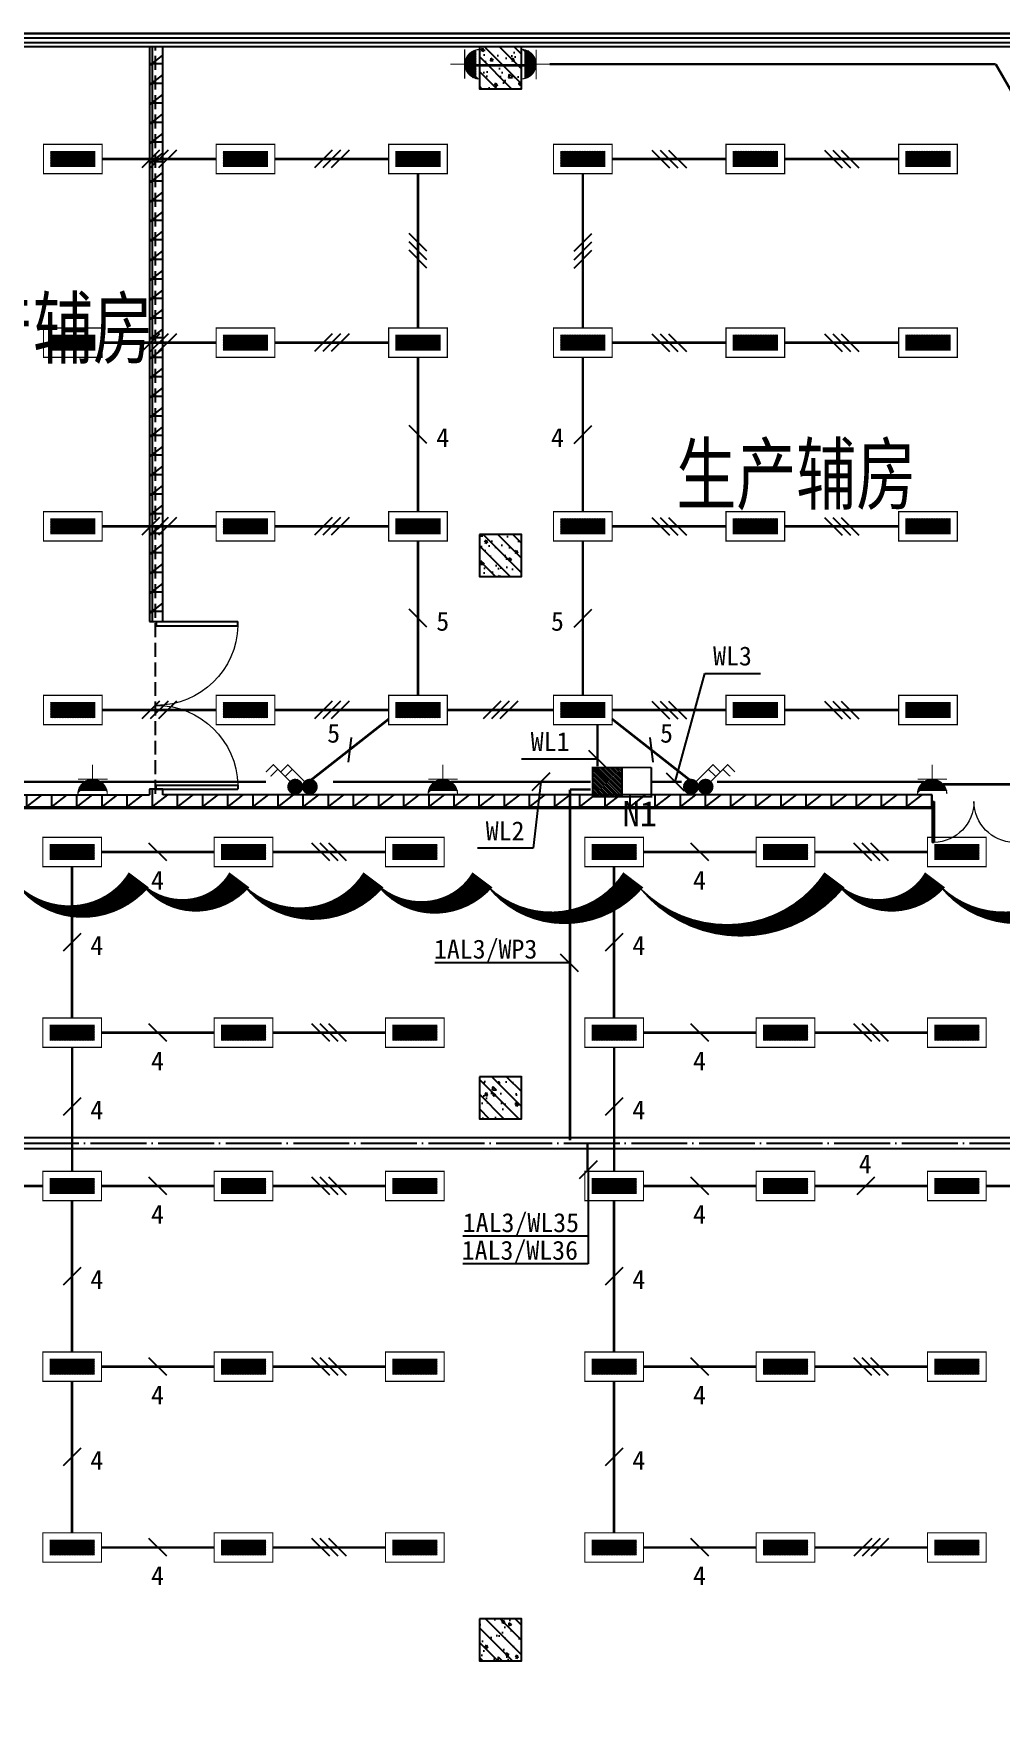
# Model space of a CAD drawing. Header units: millimetres. Extents: x -633009578 to 5705885, y -633235091 to 2571734.
# Drawn here: x 2816464 to 2833770, y 2166108 to 2196075 of the extents above; entities that cross this region are included whole.
import ezdxf

# ---------------------------------------------------------------- set-up
doc = ezdxf.new("R2010")
doc.units = ezdxf.units.MM
doc.header["$LTSCALE"] = 1000
doc.header["$MEASUREMENT"] = 0
doc.linetypes.add('$0$DASH', pattern=[0.35, 0.25, -0.1])
doc.linetypes.add('DOTE', pattern=[2.4200000000000004, 2, -0.2, 0.02, -0.2])
doc.layers.get('0').update_dxf_attribs({"color": 9})
for name, color, linetype in [('3T_WOOD', 21, 'Continuous'), ('A-COLUM(柱)', 255, 'Continuous'), ('A-DOOR(门）', 4, 'Continuous'), ('A-F-AREA(计算)', 5, 'Continuous'), ('A-HATH(填充)', 8, 'Continuous'), ('A-TEXT(房间)', 243, 'Continuous'), ('A-WALL(墙)', 255, 'Continuous'), ('A-WINDOW（窗）', 4, 'Continuous'), ('DIM_MODI', 6, 'Continuous'), ('电-强电平面-标注', 3, 'Continuous'), ('电-强电平面-线缆', 3, 'Continuous'), ('电-桥架', 4, 'Continuous'), ('设备-插座', 3, 'Continuous'), ('设备-照明', 3, 'Continuous'), ('设备-箱柜', 3, 'Continuous')]:
    doc.layers.add(name, color=color, linetype=linetype)
doc.styles.add('_TCH', font='simhei.ttf', dxfattribs={"width": 0.75, "bigfont": 'hztxt.shx'})
doc.styles.add('ELEC-DIM', font='simhei.ttf')
doc.styles.add('IDQSTYLE', font='simhei.ttf', dxfattribs={"width": 0.707, "bigfont": 'hztxt.shx'})
pattern_1 = [(0, (-1310557.920547368, -13.22285339003429), (0, 350), []), (37.875, (-1310157.920547368, -13.22285339003429), (-169.61527734408, 218.0766567528281), []), (90, (-1310157.920547368, -13.22285339003429), (-450, 2.755455298081545e-14), [])]

# ---------------------------------------------------------------- blocks, each defined once
blk = doc.blocks.new('$DorLib2D$00000002')
for p, q in [((-0.5, -5.684341886080802e-17), (-0.5000000000000007, 0.4875)), ((-0.4750000000000007, 0.4875), (-0.5000000000000007, 0.4875)), ((-0.475, -2.842170943040401e-17), (-0.4750000000000007, 0.4875)), ((0.475, -2.842170943040401e-17), (0.4750000000000007, 0.4875)), ((0.4750000000000007, 0.4875), (0.5000000000000007, 0.4875)), ((0.5, -5.684341886080802e-17), (0.5000000000000007, 0.4875)), ((-0.5, -5.684341886080802e-17), (-0.475, -2.842170943040401e-17)), ((0.5, -5.684341886080802e-17), (0.475, -2.842170943040401e-17))]:
    blk.add_line(p, q)
at = {"lineweight": 13}
for centre, start, end in [((-0.4875, -4.263256414560601e-17), 0, 88.53071641864632), ((0.4875, -4.263256414560601e-17), 91.4692835813537, 180)]:
    blk.add_arc(centre, 0.4875, start, end, dxfattribs=at)
blk = doc.blocks.new('$TCHSYS$WIN2D')
for p, q in [((-0.5, 0.5), (0.5, 0.5)), ((0.5, 0.1666666666666666), (-0.5, 0.1666666666666666)), ((0.5, -0.1666666666666667), (-0.5, -0.1666666666666667)), ((-0.4999999999999999, -0.5), (0.5, -0.5))]:
    blk.add_line(p, q)
blk = doc.blocks.new('_FZH')
h = blk.add_hatch()
h.set_pattern_fill('钢筋混凝土', color=256, scale=0.1, style=0)
h.set_pattern_definition([(45, (0, 0), (-0.1767766952966369, 0.1767766952966369), []), (50, (0, 0), (0.7172601826007535, -0.06275213498259512), [0.07500000000000001, -0.8250000000000001]), (355, (0, 0), (-0.138751333613, 0.7521921337000119), [0.06, -0.66]), (100.4514, (0.05977168000000001, -0.00522934), (0.5785093817140216, 0.6894395420609536), [0.06374019, -0.701142112]), (46.1842, (0, 0.2), (1.067241048625645, -0.1655190143290181), [0.1125, -1.2375]), (96.6356, (0.088936745, 0.186206693), (0.9346627055487033, 0.9741178709004418), [0.095610288, -1.051713]), (351.1842, (0, 0.2), (0.9346619451336272, 0.9741186009253247), [0.09000000000000001, -0.9900000000000001]), (21, (0.1, 0.15), (0.5969070521184617, -0.4026188906653388), [0.07500000000000001, -0.8250000000000001]), (326, (0.1, 0.15), (0.2433153319215824, 0.7251500450468529), [0.06, -0.66]), (71.4514, (0.149742233, 0.116448394), (0.84022262858149, 0.3225304967099524), [0.06374019, -0.701142112]), (37.50000000000001, (0, 0), (0.01215985531729062, 0.3328938538313115), [0, -0.652, 0, -0.67, 0, -0.6625000000000001]), (7.499999999999999, (0, 0), (0.2630695374421486, 0.3944117118823603), [0, -0.382, 0, -0.637, 0, -0.2525]), (-32.5, (-0.223, 0), (0.533822436172409, -0.02255487173437976), [0, -0.25, 0, -0.78, 0, -1.035]), (-42.5, (-0.323, 0), (0.5831861693423862, 0.1001049823323177), [0, -0.325, 0, -0.518, 0, -0.735])])
h.paths.add_polyline_path([(-0.5, -0.5), (0.5, -0.5), (0.5, 0.5), (-0.5, 0.5)])
blk.add_lwpolyline([(-0.5, -0.5), (0.5, -0.5), (0.5, 0.5), (-0.5, 0.5)], close=True)
blk = doc.blocks.new('9-29-1')
at = {"layer": 'A-HATH(填充)'}
h = blk.add_hatch(dxfattribs=at)
h.set_pattern_fill('空心砖', color=256, scale=100, style=0)
h.set_pattern_definition(pattern_1)
h.paths.add_polyline_path([(1162660.598288357, 1517857.113137866), (1162660.598288358, 1507577.113138024), (1162900.598288353, 1507577.113138024), (1162900.598288357, 1517857.113137866)])
h = blk.add_hatch(dxfattribs=at)
h.set_pattern_fill('空心砖', color=256, scale=100, style=0)
h.set_pattern_definition(pattern_1)
h.paths.add_polyline_path([(1159740.59828838, 1504397.113137829), (1159740.598288357, 1504237.113137866), (1162780.598288357, 1504237.113137866), (1162780.598288354, 1504397.113137831), (1162660.598288352, 1504477.113137756), (1159860.598288392, 1504477.113137757)])
h = blk.add_hatch(dxfattribs=at)
h.set_pattern_fill('空心砖', color=256, scale=100, style=0)
h.set_pattern_definition(pattern_1)
h.paths.add_polyline_path([(1162900.598288352, 1504477.113137871), (1162900.598288352, 1504577.113138024), (1162660.598288357, 1504577.113138024), (1162660.598288352, 1504477.113137756), (1162780.598288354, 1504397.113137831)])
h = blk.add_hatch(dxfattribs=at)
h.set_pattern_fill('空心砖', color=256, scale=100, style=0)
h.set_pattern_definition(pattern_1)
h.paths.add_polyline_path([(1162780.598288357, 1504237.113137866), (1176665.598289098, 1504237.113137871), (1176665.598289098, 1504477.113137855), (1162900.598288352, 1504477.113137871), (1162780.598288354, 1504397.113137831)])
at = {"color": 2, "linetype": '$0$DASH'}
blk.add_line((1162769.525918153, 1504495.005324724), (1162769.525918153, 1517850.825855023), dxfattribs=at)
at = {"layer": 'A-F-AREA(计算)'}
blk.add_lwpolyline([(1121700.598288358, 1518097.113137865), (1255980.598288358, 1518097.113137865), (1255980.598288358, 1382017.113137865), (1121700.598288358, 1382017.113137865)], close=True, dxfattribs=at)
at = {"layer": 'A-WALL(墙)'}
for p, q in [((1162660.598288357, 1517857.113137866), (1162660.598288358, 1507577.113138024)), ((1162900.598288357, 1517857.113137866), (1162660.598288357, 1517857.113137866)), ((1162900.598288353, 1507577.113138024), (1162900.598288357, 1517857.113137866)), ((1162660.598288358, 1507577.113138024), (1162900.598288353, 1507577.113138024)), ((1159860.598288392, 1504477.113137757), (1162660.598288352, 1504477.113137756)), ((1162900.598288352, 1504577.113138024), (1162660.598288357, 1504577.113138024)), ((1162660.598288357, 1504577.113138024), (1162660.598288352, 1504477.113137756)), ((1162900.598288352, 1504477.113137871), (1162900.598288352, 1504577.113138024)), ((1176665.598289098, 1504477.113137855), (1162900.598288352, 1504477.113137871)), ((1176665.598289098, 1504237.113137871), (1176665.598289098, 1504477.113137855)), ((1159740.598288357, 1504237.113137866), (1162780.598288357, 1504237.113137866)), ((1162780.598288357, 1504237.113137866), (1176665.598289098, 1504237.113137871))]:
    blk.add_line(p, q, dxfattribs=at)
at = {"layer": 'DIM_MODI'}
blk.add_lwpolyline([(1140869.169688425, 1502955.070589236, 0, 450, 0.5), (1144469.169688425, 1502955.070589236, 0, 450, 0.5), (1145969.169688425, 1502955.070589236, 0, 450, 0.5), (1150019.169688425, 1502955.070589236, 0, 450, 0.5), (1151519.169688425, 1502955.070589236, 0, 450, 0.5), (1153019.169688425, 1502955.070589236, 0, 450, 0.5), (1154519.169688425, 1502955.070589236, 0, 450, 0.5), (1156919.169688425, 1502955.070589236, 0, 450, 0.5), (1158419.169688425, 1502955.070589236, 0, 450, 0.5), (1160219.169688425, 1502955.070589236, 0, 450, 0.5), (1162469.169688425, 1502955.070589236, 0, 450, 0.5), (1164269.169688425, 1502955.070589236, 0, 450, 0.5), (1166669.169688425, 1502955.070589236, 0, 450, 0.5), (1168619.169688425, 1502955.070589236, 0, 450, 0.5), (1171319.169688425, 1502955.070589236, 0, 450, 0.5), (1174919.169688425, 1502955.070589236, 0, 450, 0.5), (1176719.169688425, 1502955.070589236, 0, 450, 0.5), (1179419.169688425, 1502955.070589236, 0, 450, 0.5)], format="xyseb", dxfattribs=at)
at = {"layer": 'A-COLUM(柱)', "xscale": 750, "yscale": 750, "zscale": 750, "rotation": 270}
for p in [(1168940.598288357, 1517482.113137866), (1168940.598288357, 1508757.113137866), (1168940.598288357, 1499057.113137866), (1168940.598288357, 1489357.113137866)]:
    blk.add_blockref('_FZH', p, dxfattribs=at)
at = {"layer": 'A-DOOR(门）'}
for p, xscale, yscale, zscale, rotation in [((1162780.598288357, 1506077.113137878), -3000, 3000, 3000, 270), ((1177415.598288689, 1504357.113137866), -1500, 1500, 1500, 180)]:
    blk.add_blockref('$DorLib2D$00000002', p, dxfattribs=dict(at, xscale=xscale, yscale=yscale, zscale=zscale, rotation=rotation))
at = {"layer": 'A-WINDOW（窗）', "extrusion": (0, 0, -1), "xscale": -50000.04198255204, "yscale": 240, "zscale": 50000.04198255204, "rotation": 180}
blk.add_blockref('$TCHSYS$WIN2D', (-1162840.577297822, 1517977.113137866), dxfattribs=at)
at = {"layer": 'A-TEXT(房间)', "style": '_TCH', "width": 0.75}
for p in [(1158428.374542537, 1512297.698147191), (1172087.061005451, 1509686.731963182)]:
    blk.add_text('生产辅房', height=1050, dxfattribs=at).set_placement(p)
blk = doc.blocks.new('*X164')
at = {"color": 0, "linetype": 'Continuous'}
for p, q in [((162.2878715788766, 154.9339610545365), (164.4937876543064, 157.1398771299663)), ((159.595646846908, 156.7672197221619), (159.6233466819307, 156.7949195571846)), ((159.6640079704214, 156.5527381332005), (159.9061893944054, 156.7949195571846)), ((159.747532531186, 156.3534199814905), (160.18903210688, 156.7949195571846)), ((159.8446775338837, 156.1677222717137), (160.4718748193546, 156.7949195571846)), ((159.9544025265515, 155.9946045519069), (160.7547175318292, 156.7949195571846)), ((160.0760273856543, 155.833386698535), (161.0375602443038, 156.7949195571846)), ((160.2091522122192, 155.6836688126253), (161.3204029567785, 156.7949195571846)), ((160.3536147760518, 155.5452886639833), (161.6032456692531, 156.7949195571846)), ((160.5094741859558, 155.4183053614127), (161.8860883817277, 156.7949195571846)), ((160.6770167777584, 155.3030052407406), (162.1689310942023, 156.7949195571846)), ((160.8567856433337, 155.1999313938414), (162.451773806677, 156.7949195571846)), ((161.0496413096342, 155.1099443476672), (162.7346165191516, 156.7949195571846)), ((161.2568708631404, 155.0343311886988), (163.0174592316262, 156.7949195571846)), ((161.4803825063601, 154.9750001194438), (163.3003019441008, 156.7949195571846)), ((161.7230685552892, 154.9348434558983), (163.5831446565754, 156.7949195571846)), ((161.9895441276247, 154.9184763157592), (163.86598736905, 156.7949195571846)), ((162.6346011340941, 154.9978478972794), (164.4299008115636, 156.7931475747489)), ((163.0778250055067, 155.1582290562173), (164.2695196526256, 156.3499237033363))]:
    blk.add_line(p, q, dxfattribs=at)
blk = doc.blocks.new('HC000134')
at = {"color": 0, "linetype": 'Continuous', "const_width": 0.2}
blk.add_lwpolyline([(-2.5, 5, 0.198912367379654), (-1.767766952966213, 3.232233047033674, 0.1989123673796558), (-4.592273826913179e-16, 2.5, 0.1989123673796559), (1.767766952966213, 3.232233047033674, 0.1989123673796541), (2.5, 4.999999999999999)], format="xyb", dxfattribs=at)
for points in [[(-2.421006983541702, 4.37652170395188), (2.421006983541702, 4.37652170395188)], [(-2.549372027147456, 2.476391871554483), (2.483025305961291, 2.476391871554483)], [(0, 2.5), (0, 0)]]:
    blk.add_lwpolyline(points, dxfattribs=at)
at = {"color": 0, "linetype": 'Continuous'}
blk.add_blockref('*X164', (-162.0093508556101, -152.4183978532327), dxfattribs=at)
at = {"color": 0, "style": 'IDQSTYLE', "width": 0.7}
blk.add_attdef('PSFHATT', (4.500000010000001, 0), '', height=2.5, dxfattribs=at)
blk = doc.blocks.new('*X353')
at = {"color": 0, "linetype": 'Continuous'}
for p, q in [((277.1059544658493, 221.9516255332986), (279.536990929048, 224.3826619964973)), ((277.1059544658493, 222.2344682457732), (279.2541482165735, 224.3826619964973)), ((277.1059544658493, 222.5173109582479), (278.9713055040988, 224.3826619964973)), ((277.1059544658493, 222.8001536707225), (278.6884627916242, 224.3826619964973)), ((277.1059544658493, 223.0829963831971), (278.4056200791496, 224.3826619964973)), ((277.1059544658493, 223.3658390956717), (278.122777366675, 224.3826619964973)), ((277.1059544658493, 223.6486818081463), (277.8399346542004, 224.3826619964973)), ((277.1059544658493, 223.9315245206209), (277.5570919417257, 224.3826619964973)), ((277.1059544658493, 224.2143672330955), (277.2742492292511, 224.3826619964973)), ((277.3198336415227, 221.8826619964973), (279.8198336415227, 224.3826619964973)), ((277.6026763539973, 221.8826619964973), (280.1026763539973, 224.3826619964973)), ((277.8855190664719, 221.8826619964973), (280.3855190664719, 224.3826619964973)), ((278.1683617789465, 221.8826619964973), (280.6683617789466, 224.3826619964973)), ((278.4512044914212, 221.8826619964973), (280.9512044914212, 224.3826619964973)), ((278.7340472038958, 221.8826619964973), (281.2340472038958, 224.3826619964973)), ((279.0168899163704, 221.8826619964973), (281.5168899163704, 224.3826619964973)), ((279.299732628845, 221.8826619964973), (281.799732628845, 224.3826619964973)), ((279.5825753413196, 221.8826619964973), (282.0825753413196, 224.3826619964973)), ((279.8654180537943, 221.8826619964973), (282.3654180537943, 224.3826619964973)), ((280.1482607662689, 221.8826619964973), (282.6482607662689, 224.3826619964973)), ((280.4311034787435, 221.8826619964973), (282.9311034787435, 224.3826619964973)), ((280.7139461912181, 221.8826619964973), (283.2139461912181, 224.3826619964973)), ((280.9967889036927, 221.8826619964973), (283.4967889036927, 224.3826619964973)), ((281.2796316161674, 221.8826619964973), (283.7796316161674, 224.3826619964973)), ((281.5624743286419, 221.8826619964973), (284.062474328642, 224.3826619964973)), ((281.8453170411166, 221.8826619964973), (284.3453170411166, 224.3826619964973)), ((282.1281597535912, 221.8826619964973), (284.6059544658494, 224.3604567087555)), ((282.4110024660658, 221.8826619964973), (284.6059544658494, 224.0776139962809)), ((282.6938451785405, 221.8826619964973), (284.6059544658494, 223.7947712838063)), ((282.976687891015, 221.8826619964973), (284.6059544658494, 223.5119285713317)), ((283.2595306034897, 221.8826619964973), (284.6059544658494, 223.229085858857)), ((283.5423733159643, 221.8826619964973), (284.6059544658494, 222.9462431463824)), ((283.8252160284389, 221.8826619964973), (284.6059544658494, 222.6634004339078)), ((284.1080587409135, 221.8826619964973), (284.6059544658494, 222.3805577214332)), ((284.3909014533882, 221.8826619964973), (284.6059544658494, 222.0977150089586))]:
    blk.add_line(p, q, dxfattribs=at)
blk = doc.blocks.new('HC000062')
at = {"color": 0, "linetype": 'Continuous', "const_width": 0.2}
for points in [[(-4.97662087547036, 2.499999999999943), (5.023379124529697, 2.499999999999943), (5.023379124529697, -2.500000000000057), (-4.97662087547036, -2.500000000000057), (-4.97662087547036, 2.499999999999943)], [(-3.72662087547036, 1.25), (-3.72662087547036, -1.250000000000057), (3.773379124529697, -1.250000000000057), (3.773379124529697, 1.25), (-3.72662087547036, 1.25)]]:
    blk.add_lwpolyline(points, dxfattribs=at)
at = {"color": 0, "linetype": 'Continuous'}
blk.add_blockref('*X353', (-280.8325753413197, -223.1326619964974), dxfattribs=at)
at = {"color": 0, "style": 'IDQSTYLE', "width": 0.7}
blk.add_attdef('PSFHATT', (7.023379124529697, -2.500000000000057), '', height=2.5, dxfattribs=at)
blk = doc.blocks.new('*X153')
at = {"color": 0, "linetype": 'Continuous'}
for p, q in [((234.7655414724513, 317.9212989399893), (239.3433150387835, 322.4990725063215)), ((234.7655414724513, 318.3455630087012), (238.9190509700716, 322.4990725063215)), ((234.7655414724513, 318.7698270774131), (238.4947869013596, 322.4990725063215)), ((234.7655414724513, 319.1940911461251), (238.0705228326477, 322.4990725063215)), ((234.7655414724513, 319.618355214837), (237.6462587639358, 322.4990725063215)), ((234.7655414724513, 320.0426192835489), (237.2219946952239, 322.4990725063215)), ((234.7655414724513, 320.4668833522609), (236.797730626512, 322.4990725063215)), ((234.7655414724513, 320.8911474209728), (236.3734665578, 322.4990725063215)), ((234.7655414724513, 321.3154114896847), (235.9492024890881, 322.4990725063215)), ((234.7655414724513, 321.7396755583966), (235.5249384203761, 322.4990725063215)), ((234.7655414724513, 322.1639396271086), (235.1006743516642, 322.4990725063215)), ((234.7675791074955, 317.4990725063215), (239.7655414724513, 322.4970348712774)), ((235.1918431762074, 317.4990725063215), (239.7655414724513, 322.0727708025654)), ((235.6161072449193, 317.4990725063215), (239.7655414724513, 321.6485067338535)), ((236.0403713136312, 317.4990725063215), (239.7655414724513, 321.2242426651416)), ((236.4646353823431, 317.4990725063215), (239.7655414724513, 320.7999785964296)), ((236.8888994510551, 317.4990725063215), (239.7655414724513, 320.3757145277177)), ((237.313163519767, 317.4990725063215), (239.7655414724513, 319.9514504590058)), ((237.7374275884789, 317.4990725063215), (239.7655414724513, 319.5271863902939)), ((238.1616916571909, 317.4990725063215), (239.7655414724513, 319.1029223215819)), ((238.5859557259028, 317.4990725063215), (239.7655414724513, 318.67865825287)), ((239.0102197946147, 317.4990725063215), (239.7655414724513, 318.2543941841581)), ((239.4344838633266, 317.4990725063215), (239.7655414724513, 317.8301301154461))]:
    blk.add_line(p, q, dxfattribs=at)
blk = doc.blocks.new('HC000435')
at = {"color": 0, "linetype": 'Continuous'}
blk.add_line((2.5, 0), (-2.5, 0), dxfattribs=at)
at = {"color": 0, "linetype": 'Continuous', "const_width": 0.3}
for points in [[(2.5, 0), (2.5, 5), (-2.5, 5)], [(-2.5, 5), (-2.5, 0)], [(-2.5, 0), (-2.5, -5), (2.5, -5), (2.5, 0)]]:
    blk.add_lwpolyline(points, dxfattribs=at)
at = {"color": 0, "linetype": 'Continuous'}
blk.add_blockref('*X153', (-237.2655414724513, -322.4990725063215), dxfattribs=at)
at = {"color": 0, "style": 'IDQSTYLE', "width": 0.7}
blk.add_attdef('PSFHATT', (4.500000000000028, -5), '', height=2.5, dxfattribs=at)
blk = doc.blocks.new('*X157')
at = {"color": 0, "linetype": 'Continuous'}
for p, q in [((261.9988066744281, 135.850956910748), (263.2375091559566, 137.0896593922765)), ((262.0234026256783, 135.5927101495236), (263.4957559171792, 137.0650634410244)), ((262.0463461952987, 136.1813391440932), (262.9071269225657, 137.0421198713602)), ((262.0884022348038, 135.3748670461744), (263.7135990205094, 137.00006383188)), ((262.1829592200917, 135.1865813189878), (263.9018847477136, 136.9055068466096)), ((262.3023466942452, 135.0231260806666), (264.0653399860179, 136.7861193724393)), ((262.4446987243758, 134.8826353983226), (264.205830668362, 136.6437673423088)), ((262.6100901587723, 134.7651841202445), (264.3232819464568, 136.478375907929)), ((262.8005700291263, 134.6728212781239), (264.4156447885779, 136.2878960375755)), ((263.0211904412342, 134.6105989777572), (264.4778670889456, 136.0672756254685)), ((263.2836307586351, 134.5901965826834), (264.4982694840214, 135.8048353080697)), ((263.6234742990336, 134.6471974106073), (264.4412686561033, 135.464991767677))]:
    blk.add_line(p, q, dxfattribs=at)
blk = doc.blocks.new('HC000107')
at = {"color": 0, "linetype": 'Continuous', "const_width": 0.2}
for points in [[(0.8838834764831067, 2.133883476483163), (3.75, 5), (5, 3.75)], [(2.898879886034138, 4.275409520972289), (4.191507707965854, 3.019373591507303)]]:
    blk.add_lwpolyline(points, dxfattribs=at)
blk.add_lwpolyline([(0.88388347648322, 0.3661165235168934, 0.1989123673796338), (1.249999999999944, 1.250000000000057, 0.1989123673796269), (0.8838834764831636, 2.13388347648322, 0.1989123673796352), (4.172009959724221e-16, 2.5, 0.1989123673796539), (-0.8838834764831627, 2.13388347648322, 0.1989123673796721), (-1.250000000000056, 1.250000000000057, 0.1989123673796564), (-0.8838834764832764, 0.3661165235168368, 0.198912367379673), (0, 0, 0.198912367379652)], format="xyb", close=True, dxfattribs=at)
at = {"color": 0, "linetype": 'Continuous'}
blk.add_blockref('*X157', (-263.2487560761182, -134.5897099905746), dxfattribs=at)
at = {"color": 0, "style": 'IDQSTYLE', "width": 0.7}
blk.add_attdef('PSFHATT', (7, -1e-08), '', height=2.5, dxfattribs=at)

msp = doc.modelspace()

# ---------------------------------------------------------------- linework, layer by layer
at = {"layer": '电-强电平面-标注'}
for p, q in [((2818721.049855029, 2193988.90704853), (2818402.851803495, 2193670.708996998)), ((2818871.049855029, 2193988.90704853), (2818552.851803495, 2193670.708996998)), ((2819021.049855029, 2193988.90704853), (2818702.851803495, 2193670.708996998)), ((2821810.551844437, 2193988.90704853), (2821492.353792902, 2193670.708996998)), ((2821960.551844437, 2193988.90704853), (2821642.353792902, 2193670.708996998)), ((2822110.551844437, 2193988.90704853), (2821792.353792902, 2193670.708996998)), ((2827529.436219124, 2193988.90704853), (2827847.634270659, 2193670.708996998)), ((2827679.436219124, 2193988.90704853), (2827997.634270659, 2193670.708996998)), ((2827829.436219124, 2193988.90704853), (2828147.634270659, 2193670.708996998)), ((2830618.938208532, 2193988.90704853), (2830937.136260066, 2193670.708996998)), ((2830768.938208532, 2193988.90704853), (2831087.136260066, 2193670.708996998)), ((2830918.938208532, 2193988.90704853), (2831237.136260066, 2193670.708996998)), ((2823502.848031063, 2192177.664993745), (2823184.64997953, 2192495.863045279)), ((2826137.140032498, 2192177.664993745), (2826455.338084031, 2192495.863045279)), ((2823502.848031063, 2192027.664993745), (2823184.64997953, 2192345.863045279)), ((2823502.848031063, 2191877.664993745), (2823184.64997953, 2192195.863045279)), ((2826137.140032498, 2192027.664993745), (2826455.338084031, 2192345.863045279)), ((2826137.140032498, 2191877.664993745), (2826455.338084031, 2192195.863045279)), ((2818721.049855029, 2190702.819042027), (2818402.851803495, 2190384.620990494)), ((2818871.049855029, 2190702.819042027), (2818552.851803495, 2190384.620990494)), ((2819021.049855029, 2190702.819042027), (2818702.851803495, 2190384.620990494)), ((2821810.551844437, 2190702.819042027), (2821492.353792902, 2190384.620990494)), ((2821960.551844437, 2190702.819042027), (2821642.353792902, 2190384.620990494)), ((2822110.551844437, 2190702.819042027), (2821792.353792902, 2190384.620990494)), ((2827529.436219124, 2190702.819042027), (2827847.634270659, 2190384.620990494)), ((2827679.436219124, 2190702.819042027), (2827997.634270659, 2190384.620990494)), ((2827829.436219124, 2190702.819042027), (2828147.634270659, 2190384.620990494)), ((2830618.938208532, 2190702.819042027), (2830937.136260066, 2190384.620990494)), ((2830768.938208532, 2190702.819042027), (2831087.136260066, 2190384.620990494)), ((2830918.938208532, 2190702.819042027), (2831237.136260066, 2190384.620990494)), ((2823502.848031064, 2188741.576987241), (2823184.64997953, 2189059.775038774)), ((2826137.140032496, 2188741.576987241), (2826455.338084031, 2189059.775038774)), ((2818721.049855029, 2187416.731035522), (2818402.851803495, 2187098.532983989)), ((2818871.049855029, 2187416.731035522), (2818552.851803495, 2187098.532983989)), ((2819021.049855029, 2187416.731035522), (2818702.851803495, 2187098.532983989)), ((2821810.551844437, 2187416.731035522), (2821492.353792902, 2187098.532983989)), ((2821960.551844437, 2187416.731035522), (2821642.353792902, 2187098.532983989)), ((2822110.551844437, 2187416.731035522), (2821792.353792902, 2187098.532983989)), ((2827529.436219124, 2187416.731035522), (2827847.634270659, 2187098.532983989)), ((2827679.436219124, 2187416.731035522), (2827997.634270659, 2187098.532983989)), ((2827829.436219124, 2187416.731035522), (2828147.634270659, 2187098.532983989)), ((2830618.938208532, 2187416.731035522), (2830937.136260066, 2187098.532983989)), ((2830768.938208532, 2187416.731035522), (2831087.136260066, 2187098.532983989)), ((2830918.938208532, 2187416.731035522), (2831237.136260066, 2187098.532983989)), ((2823502.848031064, 2185455.488980737), (2823184.64997953, 2185773.68703227)), ((2826137.140032496, 2185455.488980737), (2826455.338084031, 2185773.68703227)), ((2827948.25326162, 2182686.85326138), (2828480.146883363, 2184622.5)), ((2828480.146883363, 2184622.5), (2829475.083592224, 2184622.5)), ((2818721.049855029, 2184130.643029018), (2818402.851803495, 2183812.444977485)), ((2818871.049855029, 2184130.643029018), (2818552.851803495, 2183812.444977485)), ((2819021.049855029, 2184130.643029018), (2818702.851803495, 2183812.444977485)), ((2821810.551844437, 2184130.643029018), (2821492.353792902, 2183812.444977485)), ((2821960.551844437, 2184130.643029018), (2821642.353792902, 2183812.444977485)), ((2822110.551844437, 2184130.643029018), (2821792.353792902, 2183812.444977485)), ((2824829.093057548, 2184130.643029014), (2824510.895006013, 2183812.444977481)), ((2824979.093057548, 2184130.643029014), (2824660.895006013, 2183812.444977481)), ((2825129.093057548, 2184130.643029014), (2824810.895006013, 2183812.444977481)), ((2827529.436219124, 2184130.643029018), (2827847.634270659, 2183812.444977485)), ((2827679.436219124, 2184130.643029018), (2827997.634270659, 2183812.444977485)), ((2827829.436219124, 2184130.643029018), (2828147.634270659, 2183812.444977485)), ((2830618.938208532, 2184130.643029018), (2830937.136260066, 2183812.444977485)), ((2830768.938208532, 2184130.643029018), (2831087.136260066, 2183812.444977485)), ((2830918.938208532, 2184130.643029018), (2831237.136260066, 2183812.444977485)), ((2822146.314837875, 2183482.148985054), (2822092.419207375, 2183035.388130666)), ((2827493.673225686, 2183482.148985054), (2827547.568856185, 2183035.388130666)), ((2826191.812866775, 2183093.688554844), (2825196.876157915, 2183093.688554844)), ((2826557.508640036, 2183093.688554844), (2826191.812866775, 2183093.688554844)), ((2826398.409614269, 2183252.787580611), (2826716.607665803, 2182934.589529078)), ((2825702.935697129, 2182845.952287147), (2825384.737645596, 2182527.754235613)), ((2827789.154235852, 2182845.952287146), (2828107.352287388, 2182527.754235615)), ((2825543.836671362, 2182686.85326138), (2825406, 2181497.5)), ((2818848.214532292, 2181273.186582946), (2818530.016480759, 2181591.38463448)), ((2821764.881198959, 2181273.186582946), (2821446.683147425, 2181591.384634479)), ((2821914.881198959, 2181273.186582946), (2821596.683147425, 2181591.384634479)), ((2822064.881198959, 2181273.186582946), (2821746.683147425, 2181591.384634479)), ((2828548.214532292, 2181273.186582946), (2828230.016480759, 2181591.38463448)), ((2831464.881198959, 2181273.186582946), (2831146.683147425, 2181591.384634479)), ((2831614.881198959, 2181273.186582946), (2831296.683147425, 2181591.384634479)), ((2831764.881198959, 2181273.186582946), (2831446.683147425, 2181591.384634479)), ((2825406, 2181497.5), (2824411.06329114, 2181497.5)), ((2817312.426390884, 2179974.717967812), (2816994.228339349, 2179656.51991628)), ((2827012.426390884, 2179974.717967812), (2826694.228339349, 2179656.51991628)), ((2825891.548443511, 2179608.648958724), (2826209.746495044, 2179290.450907189)), ((2825894, 2179449.549932956), (2823648.485843879, 2179449.549932956)), ((2826050.647469277, 2179449.549932956), (2825894, 2179449.549932956)), ((2818848.214532292, 2178039.853249612), (2818530.016480759, 2178358.051301146)), ((2821764.881198959, 2178039.853249613), (2821446.683147425, 2178358.051301145)), ((2821914.881198959, 2178039.853249613), (2821596.683147425, 2178358.051301145)), ((2822064.881198959, 2178039.853249613), (2821746.683147425, 2178358.051301145)), ((2828548.214532292, 2178039.853249612), (2828230.016480759, 2178358.051301146)), ((2831464.881198959, 2178039.853249613), (2831146.683147425, 2178358.051301145)), ((2831614.881198959, 2178039.853249613), (2831296.683147425, 2178358.051301145)), ((2831764.881198959, 2178039.853249613), (2831446.683147425, 2178358.051301145)), ((2817312.426390884, 2177032.936979427), (2816994.228339349, 2176714.738927895)), ((2827012.426390884, 2177032.936979427), (2826694.228339349, 2176714.738927895)), ((2826550.099025767, 2175904.977012662), (2826231.900974233, 2175586.778961129)), ((2818848.214532292, 2175297.086333715), (2818530.016480759, 2175615.284385249)), ((2821764.881198959, 2175297.086333716), (2821446.683147425, 2175615.284385249)), ((2821914.881198959, 2175297.086333716), (2821596.683147425, 2175615.284385249)), ((2822064.881198959, 2175297.086333716), (2821746.683147425, 2175615.284385249)), ((2826391, 2175745.877986895), (2826391, 2174061.147469277)), ((2828548.214532292, 2175297.086333715), (2828230.016480759, 2175615.284385249)), ((2831513.822220348, 2175615.28438525), (2831195.624168815, 2175297.086333716)), ((2826391, 2174555.832873323), (2824145.485843879, 2174555.832873323)), ((2817312.426390884, 2173998.617718582), (2816994.228339349, 2173680.419667049)), ((2826391, 2174061.147469277), (2824145.485843879, 2174061.147469277)), ((2827012.426390884, 2173998.617718582), (2826694.228339349, 2173680.419667049)), ((2818848.214532292, 2172063.753000381), (2818530.016480759, 2172381.951051916)), ((2821764.881198959, 2172063.753000382), (2821446.683147425, 2172381.951051916)), ((2821914.881198959, 2172063.753000382), (2821596.683147425, 2172381.951051916)), ((2822064.881198959, 2172063.753000382), (2821746.683147425, 2172381.951051916)), ((2828548.214532292, 2172063.753000381), (2828230.016480759, 2172381.951051916)), ((2831464.881198959, 2172063.753000382), (2831146.683147425, 2172381.951051916)), ((2831614.881198959, 2172063.753000382), (2831296.683147425, 2172381.951051916)), ((2831764.881198959, 2172063.753000382), (2831446.683147425, 2172381.951051916)), ((2817312.426390884, 2170765.284385249), (2816994.228339349, 2170447.086333716)), ((2827012.426390884, 2170765.284385249), (2826694.228339349, 2170447.086333716)), ((2818848.214532292, 2168830.419667048), (2818530.016480759, 2169148.617718583)), ((2821764.881198959, 2168830.419667049), (2821446.683147425, 2169148.617718582)), ((2821914.881198959, 2168830.419667049), (2821596.683147425, 2169148.617718582)), ((2822064.881198959, 2168830.419667049), (2821746.683147425, 2169148.617718582)), ((2828548.214532292, 2168830.419667048), (2828230.016480759, 2169148.617718583)), ((2831464.881198959, 2169148.617718583), (2831146.683147425, 2168830.41966705)), ((2831614.881198959, 2169148.617718583), (2831296.683147425, 2168830.41966705)), ((2831764.881198959, 2169148.617718583), (2831446.683147425, 2168830.41966705))]:
    msp.add_line(p, q, dxfattribs=at)
at = {"layer": '电-强电平面-线缆', "color": 1, "linetype": 'Continuous', "const_width": 45}
for points in [[(2824381.737504337, 2195506.290481201), (2825259.250559224, 2195506.290481201)], [(2825700.773862941, 2195525.045991796), (2833684.705042902, 2195525.045991796)], [(2833684.705042902, 2195525.045991796), (2834135.015178294, 2194743.881115304)], [(2817692.199834559, 2193829.808022764), (2819731.701823966, 2193829.808022764)], [(2820781.701823966, 2193829.808022764), (2822821.203813372, 2193829.808022764)], [(2823343.749005297, 2193567.308022764), (2823343.749005297, 2190806.22001626)], [(2826296.239058264, 2193567.308022764), (2826296.239058264, 2190806.22001626)], [(2828858.286239595, 2193829.808022764), (2826818.784250189, 2193829.808022764)], [(2831947.788229002, 2193829.808022764), (2829908.286239595, 2193829.808022764)], [(2817692.199834559, 2190543.72001626), (2819731.701823966, 2190543.72001626)], [(2820781.701823966, 2190543.72001626), (2822821.203813372, 2190543.72001626)], [(2823343.749005297, 2190281.22001626), (2823343.749005297, 2187520.132009755)], [(2826296.239058264, 2190281.22001626), (2826296.239058264, 2187520.132009755)], [(2828858.286239595, 2190543.72001626), (2826818.784250189, 2190543.72001626)], [(2831947.788229002, 2190543.72001626), (2829908.286239595, 2190543.72001626)], [(2817692.199834559, 2187257.632009755), (2819731.701823966, 2187257.632009755)], [(2820781.701823966, 2187257.632009755), (2822821.203813372, 2187257.632009755)], [(2828858.286239595, 2187257.632009755), (2826818.784250189, 2187257.632009755)], [(2831947.788229002, 2187257.632009755), (2829908.286239595, 2187257.632009755)], [(2823343.749005297, 2186995.132009755), (2823343.749005297, 2184234.044003251)], [(2826296.239058264, 2186995.132009755), (2826296.239058264, 2184234.044003251)], [(2817692.199834559, 2183971.544003251), (2819731.701823966, 2183971.544003251)], [(2820781.701823966, 2183971.544003251), (2821881.183570046, 2183971.544003251)], [(2821881.183570046, 2183971.544003251), (2822821.203813372, 2183971.544003251)], [(2823871.203813393, 2183971.544003248), (2825768.784250168, 2183971.544003248)], [(2827758.804493515, 2183971.544003251), (2826818.784250189, 2183971.544003251)], [(2828858.286239595, 2183971.544003251), (2827758.804493515, 2183971.544003251)], [(2831947.788229002, 2183971.544003251), (2829908.286239595, 2183971.544003251)], [(2821417.530231857, 2182708.037115721), (2822821.203813393, 2183809.5)], [(2826557.508640036, 2182962.420190884), (2826557.508640036, 2183697.5)], [(2828222.457831704, 2182708.037115721), (2826818.784250168, 2183809.5)], [(2815848.849612291, 2182686.85326138), (2817376.484032598, 2182686.85326138)], [(2817665.929771246, 2182686.85326138), (2820624.993401812, 2182686.85326138)], [(2821823.184075005, 2182686.85326138), (2823644.520769889, 2182686.85326138)], [(2823933.966508535, 2182686.85326138), (2826436.470477957, 2182686.85326138)], [(2826064.260470817, 2176275.56706737), (2826064.260470817, 2182549)], [(2826064.260470817, 2182549), (2826436.470477957, 2182549)], [(2827534.470477957, 2182686.85326138), (2828066.5, 2182686.85326138)], [(2828697.582752269, 2182686.85326138), (2832401.554718406, 2182686.85326138)], [(2832741.657707598, 2182643.159923036), (2834172.638451314, 2182643.159923036)], [(2817680.782173192, 2181432.285608713), (2819697.448839858, 2181432.285608713)], [(2820747.448839858, 2181432.285608713), (2822764.115506525, 2181432.285608713)], [(2827380.782173192, 2181432.285608713), (2829397.448839858, 2181432.285608713)], [(2830447.448839858, 2181432.285608713), (2832464.115506525, 2181432.285608713)], [(2817153.327365116, 2178461.452275379), (2817153.327365116, 2181169.785608713)], [(2826853.327365116, 2178461.452275379), (2826853.327365116, 2181169.785608713)], [(2817680.782173192, 2178198.952275379), (2819697.448839858, 2178198.952275379)], [(2820747.448839858, 2178198.952275379), (2822764.115506525, 2178198.952275379)], [(2827380.782173192, 2178198.952275379), (2829397.448839858, 2178198.952275379)], [(2830447.448839858, 2178198.952275379), (2832464.115506525, 2178198.952275379)], [(2817155.782173178, 2175718.685359492), (2817155.782173178, 2177936.45227538)], [(2826855.782173178, 2175718.685359492), (2826855.782173178, 2177936.45227538)], [(2826379, 2175718.685359492), (2826379, 2176222.476550789)], [(2814614.115506551, 2175456.185359492), (2816630.782173178, 2175456.185359492)], [(2817680.782173192, 2175456.185359482), (2819697.448839858, 2175456.185359482)], [(2820747.448839858, 2175456.185359482), (2822764.115506525, 2175456.185359482)], [(2827380.782173192, 2175456.185359482), (2829397.448839858, 2175456.185359482)], [(2830447.448839858, 2175456.185359483), (2832464.115506525, 2175456.185359483)], [(2833514.115506551, 2175456.185359488), (2836055.782173165, 2175456.185359488)], [(2817153.327365116, 2172485.352026148), (2817153.327365116, 2175193.685359482)], [(2826853.327365116, 2172485.352026148), (2826853.327365116, 2175193.685359482)], [(2817680.782173192, 2172222.852026148), (2819697.448839858, 2172222.852026148)], [(2820747.448839858, 2172222.852026148), (2822764.115506525, 2172222.852026148)], [(2827380.782173192, 2172222.852026148), (2829397.448839858, 2172222.852026148)], [(2830447.448839858, 2172222.852026148), (2832464.115506525, 2172222.852026148)], [(2817153.327365116, 2169252.018692815), (2817153.327365116, 2171960.352026148)], [(2826853.327365116, 2169252.018692815), (2826853.327365116, 2171960.352026148)], [(2817680.782173192, 2168989.518692815), (2819697.448839858, 2168989.518692815)], [(2820747.448839858, 2168989.518692815), (2822764.115506525, 2168989.518692815)], [(2827380.782173192, 2168989.518692815), (2829397.448839858, 2168989.518692815)], [(2830447.448839858, 2168989.518692816), (2832464.115506525, 2168989.518692816)]]:
    msp.add_lwpolyline(points, dxfattribs=at)
at = {"layer": '电-桥架', "color": 5, "linetype": 'DOTE', "ltscale": 0.5}
msp.add_line((2792074.752073072, 2176222.476550789), (2892490.065461087, 2176222.476550789), dxfattribs=at)
at = {"layer": '电-桥架', "ltscale": 0.5}
msp.add_lwpolyline([(2792074.752073306, 2176322.476550789), (2892490.065461087, 2176322.476550789), (2892490.065461088, 2176122.476550789), (2792074.752073073, 2176122.476550789)], dxfattribs=at)

# ---------------------------------------------------------------- block references
at = {"layer": '3T_WOOD'}
msp.add_blockref('9-29-1', (1655879.395743424, 677977.51603476), dxfattribs=at)
at = {"layer": '设备-插座', "xscale": 105, "yscale": 105, "zscale": 160}
for p, rotation in [((2823921.494031705, 2195525.045991796), 270), ((2825720.994031856, 2195525.045991796), 90.00000000000001), ((2817521.206901923, 2182992.852026008), 180), ((2823789.243639212, 2182992.852026008), 180), ((2832546.27758773, 2182992.852026008), 180)]:
    msp.add_blockref('HC000134', p, dxfattribs=dict(at, rotation=rotation))
at = {"layer": '设备-照明', "yscale": 105, "zscale": 105}
for name, p, xscale in [('HC000062', (2817164.745026469, 2193829.808022767), 105), ('HC000062', (2820254.247015893, 2193829.808022767), 105), ('HC000062', (2823343.749005318, 2193829.808022767), 105), ('HC000062', (2826296.239058243, 2193829.808022767), -105), ('HC000062', (2829385.741047667, 2193829.808022767), -105), ('HC000062', (2832475.243037092, 2193829.808022767), -105), ('HC000062', (2817164.745026469, 2190543.72001627), 105), ('HC000062', (2820254.247015893, 2190543.72001627), 105), ('HC000062', (2823343.749005318, 2190543.72001627), 105), ('HC000062', (2826296.239058243, 2190543.72001627), -105), ('HC000062', (2829385.741047667, 2190543.72001627), -105), ('HC000062', (2832475.243037092, 2190543.72001627), -105), ('HC000062', (2817164.745026469, 2187257.632009744), 105), ('HC000062', (2820254.247015893, 2187257.632009744), 105), ('HC000062', (2823343.749005318, 2187257.632009744), 105), ('HC000062', (2826296.239058243, 2187257.632009744), -105), ('HC000062', (2829385.741047667, 2187257.632009744), -105), ('HC000062', (2832475.243037092, 2187257.632009744), -105), ('HC000062', (2817164.745026469, 2183971.544003248), 105), ('HC000062', (2820254.247015893, 2183971.544003248), 105), ('HC000062', (2823343.749005318, 2183971.544003248), 105), ('HC000062', (2826296.239058243, 2183971.544003248), -105), ('HC000062', (2829385.741047667, 2183971.544003248), -105), ('HC000062', (2832475.243037092, 2183971.544003248), -105), ('HC000107', (2821148, 2182467.852026015), -105), ('HC000107', (2821408.934664904, 2182467.852026015), -105), ('HC000107', (2828231.053398657, 2182467.852026015), 105), ('HC000107', (2828491.988063561, 2182467.852026015), 105)]:
    msp.add_blockref(name, p, dxfattribs=dict(at, xscale=xscale))
at = {"layer": '设备-照明', "xscale": -105, "yscale": 105, "zscale": 105, "rotation": 180}
for p in [(2817153.327365102, 2181432.285608723), (2820219.994031789, 2181432.285608723), (2823286.660698475, 2181432.285608723), (2826853.327365102, 2181432.285608723), (2829919.994031789, 2181432.285608723), (2832986.660698475, 2181432.285608723), (2817153.327365102, 2178198.95227538), (2820219.994031789, 2178198.95227538), (2823286.660698475, 2178198.95227538), (2826853.327365102, 2178198.95227538), (2829919.994031789, 2178198.95227538), (2832986.660698475, 2178198.95227538), (2817153.327365102, 2175456.185359492), (2820219.994031789, 2175456.185359492), (2823286.660698475, 2175456.185359492), (2826853.327365102, 2175456.185359492), (2829919.994031789, 2175456.185359492), (2832986.660698475, 2175456.185359492), (2817153.327365102, 2172222.852026149), (2820219.994031789, 2172222.852026149), (2823286.660698475, 2172222.852026149), (2826853.327365102, 2172222.852026149), (2829919.994031789, 2172222.852026149), (2832986.660698475, 2172222.852026149), (2817153.327365102, 2168989.518692806), (2820219.994031789, 2168989.518692806), (2823286.660698475, 2168989.518692806), (2826853.327365102, 2168989.518692806), (2829919.994031789, 2168989.518692806), (2832986.660698475, 2168989.518692806)]:
    msp.add_blockref('HC000062', p, dxfattribs=at)
at = {"layer": '设备-箱柜', "xscale": 105, "yscale": 105, "zscale": 112, "rotation": 270}
msp.add_blockref('HC000435', (2826996.470477957, 2182682.420190884), dxfattribs=at)

# ---------------------------------------------------------------- texts
at = {"layer": '电-强电平面-标注', "style": 'ELEC-DIM'}
for s, height, p in [('4', 339.8734177215189, (2823672.230017954, 2188675.67601301)), ('4', 339.8734177215189, (2825724.720070923, 2188675.67601301)), ('5', 339.8734177215189, (2823672.230017954, 2185389.588006506)), ('5', 339.8734177215189, (2825724.720070923, 2185389.588006506)), ('WL3', 339.8734177215189, (2828626.349415008, 2184768.702531646)), ('5', 339.8734177215189, (2821720.050371378, 2183387.786153367)), ('5', 339.8734177215189, (2827676.8997175, 2183387.786153367)), ('WL1', 339.8734177215189, (2825362.066031331, 2183236.093618135)), ('N1', 453.1645569620252, (2827007, 2181888.5)), ('WL2', 339.8734177215189, (2824557.265822784, 2181639.905063291)), ('4', 339.8734177215189, (2818567.596519181, 2180757.285608713)), ('4', 339.8734177215189, (2828267.596519181, 2180757.285608713)), ('4', 339.8734177215189, (2817481.808377774, 2179590.618942043)), ('1AL3/WP3', 339.8734177215189, (2823630.512658229, 2179524.407846266)), ('4', 339.8734177215189, (2827181.808377774, 2179590.618942043)), ('4', 339.8734177215189, (2818567.596519181, 2177523.952275379)), ('4', 339.8734177215189, (2828267.596519181, 2177523.952275379)), ('4', 339.8734177215189, (2817481.808377774, 2176648.837953658)), ('4', 339.8734177215189, (2827181.808377774, 2176648.837953658)), ('4', 339.8734177215189, (2831233.204207238, 2175681.185359483)), ('4', 339.8734177215189, (2818567.596519181, 2174781.185359482)), ('1AL3/WL35', 339.8734177215189, (2824146.500000001, 2174630.690786632)), ('4', 339.8734177215189, (2828267.596519181, 2174781.185359482)), ('1AL3/WL36', 339.8734177215189, (2824127.512658229, 2174136.005382586)), ('4', 339.8734177215189, (2817481.808377774, 2173614.518692813)), ('4', 339.8734177215189, (2827181.808377774, 2173614.518692813)), ('4', 339.8734177215189, (2818567.596519181, 2171547.852026148)), ('4', 339.8734177215189, (2828267.596519181, 2171547.852026148)), ('4', 339.8734177215189, (2817481.808377774, 2170381.185359479)), ('4', 339.8734177215189, (2827181.808377774, 2170381.185359479)), ('4', 339.8734177215189, (2818567.596519181, 2168314.518692815)), ('4', 339.8734177215189, (2828267.596519181, 2168314.518692815))]:
    msp.add_text(s, height=height, dxfattribs=at).set_placement(p)

doc.saveas('drawing.dxf')
